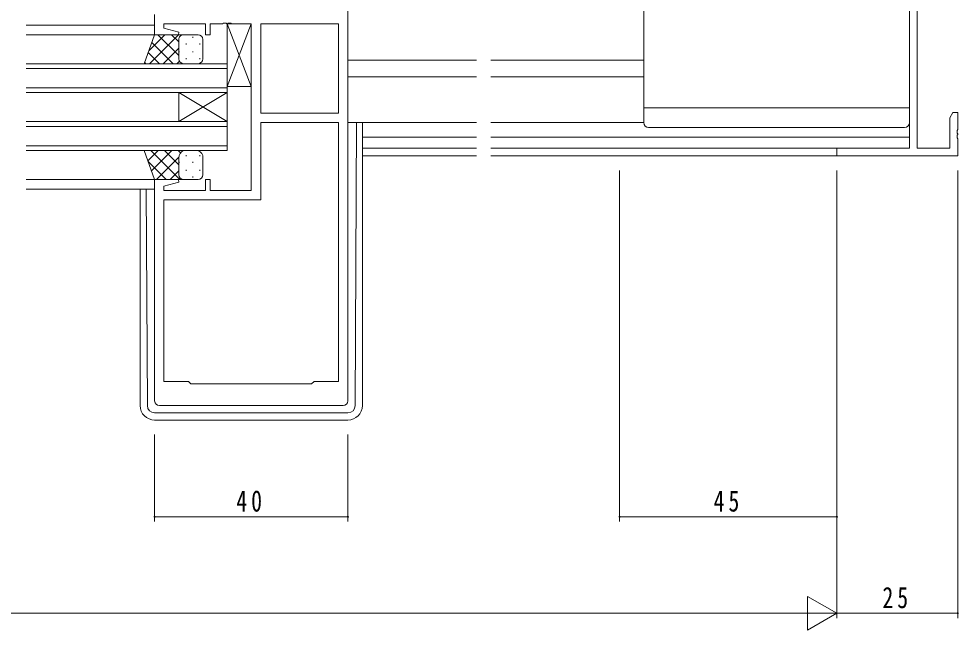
# Model space of a CAD drawing. Units: millimetres, scale not verified. Extents: x -567 to 567, y -403 to 403.
# Drawn here: x 242.9 to 437.4, y -41.6 to 84.9 of the extents above; entities that cross this region are included whole.
import ezdxf

# ---------------------------------------------------------------- set-up
doc = ezdxf.new("R2010")
doc.units = ezdxf.units.MM
doc.header["$LTSCALE"] = 2
for name, color, linetype, lineweight in [('0-3_YKK_11', 7, 'Continuous', 18), ('0-4_YKK_12', 2, 'Continuous', 18), ('0-6_YKK_13', 4, 'Continuous', 18), ('0-7_YKK_D', 6, 'Continuous', 18)]:
    doc.layers.add(name, color=color, linetype=linetype, lineweight=lineweight)
doc.styles.add('ＭＳ ゴシック', font='')
doc.styles.get('ＭＳ ゴシック').set_extended_font_data('MS Gothic')

msp = doc.modelspace()

# ---------------------------------------------------------------- linework, layer by layer
at = {"layer": '0-3_YKK_11'}
for p, q in [((428.904, 124.918), (428.904, 58.178)), ((311.024, 90.748), (311.024, 5.848)), ((427.274, 58.178), (427.274, 88.548)), ((281.524, 83.918), (272.954, 83.918)), ((291.024, 83.918), (286.982, 83.918)), ((291.024, 49.378), (291.024, 83.918)), ((293.024, 83.918), (309.094, 83.918)), ((293.024, 65.378), (293.024, 83.918)), ((293.024, 65.378), (293.024, 83.918)), ((309.094, 83.918), (309.094, 65.378)), ((309.094, 65.378), (293.024, 65.378)), ((435.644, 58.178), (435.644, 64.457)), ((437.274, 65.548), (437.274, 62.007)), ((309.094, 63.448), (293.024, 63.448)), ((293.024, 63.448), (293.024, 47.448)), ((309.094, 9.848), (309.094, 63.448)), ((309.094, 9.848), (309.094, 63.448)), ((412.274, 56.548), (412.274, 58.178)), ((412.274, 58.178), (427.274, 58.178)), ((437.274, 56.548), (412.274, 56.548)), ((428.904, 58.178), (435.644, 58.178)), ((271.024, 5.848), (271.024, 51.648)), ((272.954, 49.378), (281.524, 49.378)), ((282.524, 49.378), (291.024, 49.378)), ((293.024, 47.448), (272.954, 47.448)), ((272.954, 47.448), (272.954, 9.848)), ((272.954, 9.848), (278.024, 9.848)), ((278.024, 9.848), (278.524, 9.348)), ((278.524, 9.348), (303.524, 9.348)), ((310.024, 4.848), (272.024, 4.848))]:
    msp.add_line(p, q, dxfattribs=at)
for points in [[(272.954, 83.918), (272.954, 83.001), (276.053, 82.171), (275.985, 81.648), (271.024, 81.648), (271.024, 85.848)], [(286.982, 83.918), (286.799, 84.038), (286.249, 84.038), (286.066, 83.918), (285.982, 83.918), (285.799, 84.038), (285.249, 84.038), (285.066, 83.918), (282.524, 83.918), (282.524, 81.648), (281.524, 81.648), (281.524, 83.918)], [(435.644, 64.457), (436.274, 65.548), (437.274, 65.548)], [(437.274, 62.007), (437.154, 61.823), (437.154, 61.273), (437.274, 61.09), (437.274, 61.007), (437.154, 60.823), (437.154, 60.273), (437.274, 60.09), (437.274, 56.548)], [(271.024, 51.648), (275.985, 51.648), (276.053, 51.126), (272.954, 50.295), (272.954, 49.378)], [(281.524, 49.378), (281.524, 51.648), (282.524, 51.648), (282.524, 49.378)], [(303.524, 9.348), (304.024, 9.848), (309.094, 9.848)]]:
    msp.add_lwpolyline(points, dxfattribs=at)
for centre, start, end in [((272.024, 5.848), 180.00001, 269.99999), ((310.024, 5.848), 270.00001, 359.99999)]:
    msp.add_arc(centre, 1, start, end, dxfattribs=at)
at = {"layer": '0-4_YKK_12'}
for p, q in [((271.024, 83.648), (244.399, 83.648)), ((271.269, 81.648), (244.399, 81.648)), ((337.649, 76.348), (311.024, 76.348)), ((372.274, 76.348), (340.649, 76.348)), ((286.024, 75.648), (244.399, 75.648)), ((244.399, 74.648), (286.024, 74.648)), ((286.024, 69.648), (286.024, 75.648)), ((337.649, 72.948), (311.024, 72.948)), ((372.274, 72.948), (340.649, 72.948)), ((286.024, 70.648), (244.399, 70.648)), ((244.399, 69.648), (286.024, 69.648)), ((276.024, 69.648), (276.024, 63.648)), ((286.024, 63.648), (276.024, 69.648)), ((286.024, 69.648), (276.024, 63.648)), ((286.024, 69.648), (286.024, 63.648)), ((286.024, 63.648), (244.399, 63.648)), ((244.399, 62.648), (286.024, 62.648)), ((286.024, 57.648), (286.024, 63.648)), ((337.649, 60.448), (314.023, 60.448)), ((427.274, 60.448), (340.649, 60.448)), ((286.024, 58.648), (244.399, 58.648)), ((244.399, 57.648), (286.024, 57.648)), ((337.649, 58.178), (314.023, 58.178)), ((337.649, 56.548), (314.023, 56.548)), ((426.974, 58.178), (340.649, 58.178)), ((412.574, 56.548), (340.649, 56.548)), ((271.524, 51.648), (244.399, 51.648)), ((271.024, 49.648), (244.399, 49.648))]:
    msp.add_line(p, q, dxfattribs=at)
at = {"layer": '0-6_YKK_13'}
for p, q in [((372.274, 63.448), (372.274, 86.948)), ((427.274, 63.448), (427.274, 86.948)), ((286.024, 70.918), (286.024, 83.918)), ((291.024, 83.918), (286.024, 70.918)), ((291.024, 70.918), (286.024, 83.918)), ((286.024, 83.918), (291.024, 83.918)), ((291.024, 83.918), (291.024, 70.918)), ((268.881, 75.648), (271.024, 81.648)), ((269.858, 78.384), (273.123, 81.648)), ((269.951, 75.648), (275.951, 81.648)), ((274.874, 75.648), (270.458, 80.064)), ((271.024, 81.648), (277.024, 81.648)), ((276.024, 77.327), (271.703, 81.648)), ((276.024, 80.155), (274.531, 81.648)), ((276.024, 80.648), (276.024, 76.648)), ((280.024, 81.648), (277.024, 81.648)), ((277.529, 79.813), (277.529, 79.613)), ((278.944, 81.228), (278.944, 81.028)), ((280.359, 79.813), (280.359, 79.613)), ((281.024, 76.648), (281.024, 80.648)), ((272.046, 75.648), (269.714, 77.98)), ((272.779, 75.648), (276.024, 78.893)), ((276.114, 78.198), (276.114, 77.998)), ((278.944, 78.198), (278.944, 77.998)), ((269.218, 75.648), (268.97, 75.896)), ((275.608, 75.648), (276.14, 76.181)), ((277.529, 76.783), (277.529, 76.583)), ((280.359, 76.783), (280.359, 76.583)), ((277.024, 75.648), (268.881, 75.648)), ((277.024, 75.648), (280.024, 75.648)), ((291.024, 70.918), (286.024, 70.918)), ((427.274, 66.488), (372.274, 66.488)), ((311.024, 63.448), (337.649, 63.448)), ((312.531, 4.844), (312.815, 63.448)), ((314.024, 63.448), (314.024, 4.851)), ((340.649, 63.448), (372.274, 63.448)), ((426.274, 62.448), (373.274, 62.448)), ((268.881, 57.648), (271.024, 51.648)), ((277.024, 57.648), (268.881, 57.648)), ((268.892, 57.618), (268.922, 57.648)), ((269.636, 55.534), (271.75, 57.648)), ((276.247, 51.648), (270.247, 57.648)), ((270.38, 53.45), (274.578, 57.648)), ((276.024, 54.7), (273.075, 57.648)), ((276.37, 57.182), (275.904, 57.648)), ((277.024, 57.648), (280.024, 57.648)), ((277.529, 56.513), (277.529, 56.713)), ((280.359, 56.513), (280.359, 56.713)), ((273.419, 51.648), (269.694, 55.373)), ((271.407, 51.648), (276.024, 56.265)), ((276.024, 52.648), (276.024, 56.148)), ((276.114, 55.098), (276.114, 55.298)), ((278.944, 55.098), (278.944, 55.298)), ((281.024, 56.148), (281.024, 52.648)), ((274.235, 51.648), (276.024, 53.437)), ((277.529, 53.483), (277.529, 53.683)), ((280.359, 53.483), (280.359, 53.683)), ((271.024, 51.648), (277.024, 51.648)), ((276.114, 52.234), (276.114, 52.268)), ((280.024, 51.648), (277.024, 51.648)), ((278.944, 52.068), (278.944, 52.268)), ((268.024, 49.648), (268.024, 4.851)), ((269.517, 4.844), (269.3, 49.648)), ((311.031, 3.351), (271.017, 3.351)), ((311.024, 1.851), (271.024, 1.851))]:
    msp.add_line(p, q, dxfattribs=at)
for centre, radius, start, end in [((277.024, 80.648), 1, 90.0001, 180.0001), ((280.024, 80.648), 1, 0.0001, 90.0001), ((277.024, 76.648), 1, 180.0001, 270.0001), ((280.024, 76.648), 1, 270.0001, 0.0001), ((373.274, 63.448), 1, 180, 270), ((426.274, 63.448), 1, 270, 0), ((277.556, 56.21), 1.534, 110.30864, 182.31157), ((279.492, 56.21), 1.534, 357.6883, 69.69119), ((277.024, 52.648), 1, 179.9999, 269.9999), ((280.024, 52.648), 1, 269.9999, 359.9999), ((271.024, 4.851), 3, 180, 270), ((271.017, 4.851), 1.5, 180.27724, 270), ((311.024, 4.851), 3, 270, 0), ((311.031, 4.851), 1.5, 270, 359.72276)]:
    msp.add_arc(centre, radius, start, end, dxfattribs=at)
at = {"layer": '0-7_YKK_D'}
for p, q in [((367.274, 53.548), (367.274, -19.149)), ((412.274, 53.548), (412.274, -39.149)), ((412.274, 53.548), (412.274, -19.149)), ((412.274, 53.548), (412.274, -39.149)), ((437.274, 53.548), (437.274, -39.149)), ((271.024, -1.149), (271.024, -19.149)), ((311.024, -1.149), (311.024, -19.149)), ((271.024, -18.149), (311.024, -18.149)), ((412.274, -18.149), (367.274, -18.149)), ((406.212, -34.649), (406.212, -41.649)), ((412.274, -38.149), (406.212, -34.649)), ((-80.726, -38.149), (405.274, -38.149)), ((412.274, -38.149), (400.15, -38.149)), ((412.274, -38.149), (406.212, -41.649)), ((412.274, -38.149), (437.274, -38.149))]:
    msp.add_line(p, q, dxfattribs=at)
for centre, start, end in [((271.024, -18.149), 0, 180), ((271.024, -18.149), 180, 0), ((311.024, -18.149), 0, 180), ((311.024, -18.149), 180, 0), ((367.274, -18.149), 0, 180), ((367.274, -18.149), 180, 0), ((412.274, -18.149), 0, 180), ((412.274, -18.149), 180, 0), ((437.274, -38.149), 0, 180), ((437.274, -38.149), 180, 0)]:
    msp.add_arc(centre, 0.106, start, end, dxfattribs=at)

# ---------------------------------------------------------------- texts
at = {"layer": '0-7_YKK_D', "color": 7, "char_height": 4.399, "attachment_point": 7, "style": 'ＭＳ ゴシック'}
for s, insert in [('\\T1.37;\\W0.75;40', (287.93, -17.149)), ('\\T1.37;\\W0.75;45', (386.741, -17.149)), ('\\T1.37;\\W0.75;25', (421.692, -37.149))]:
    msp.add_mtext(s, dxfattribs=dict(at, insert=insert))

doc.saveas('drawing.dxf')
